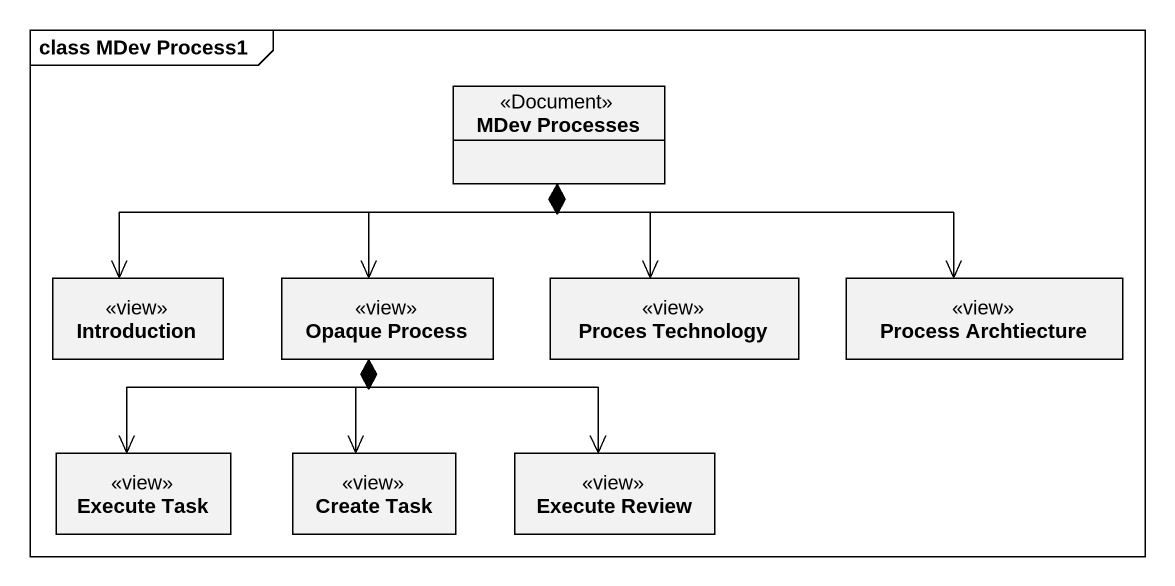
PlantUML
@startuml
mainframe class MDev Process1
hide circle
hide empty members
class "MDev Processes" as MDev_Processes <<Document>>
class Introduction <<view>>
class "Opaque Process" as Opaque_Process <<view>>
class "Proces Technology" as Proces_Technology <<view>>
class "Process Archtiecture" as Process_Archtiecture <<view>>
class "Execute Task" as Execute_Task <<view>>
class "Create Task" as Create_Task <<view>>
class "Execute Review" as Execute_Review <<view>>
MDev_Processes *-left-> Introduction
MDev_Processes *--> Opaque_Process
MDev_Processes *--> Proces_Technology
MDev_Processes *-right-> Process_Archtiecture
Opaque_Process *--> Execute_Task
Opaque_Process *--> Create_Task
Opaque_Process *--> Execute_Review
@enduml
